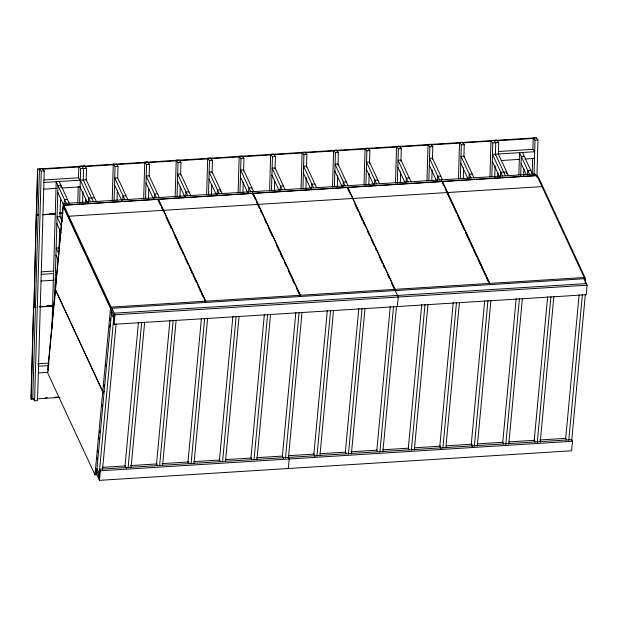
<?xml version="1.0" encoding="UTF-8"?>
<svg xmlns="http://www.w3.org/2000/svg" width="618" height="618" viewBox="0 0 618 618"><rect width="100%" height="100%" fill="white"/><g stroke="black" fill="none" stroke-linecap="round" stroke-linejoin="round"><path stroke-width="0.93" d="M35.504 306.713L33.588 306.837L30.9 398.718L31.271 399.205L34.152 399.027M33.967 307.084L36.277 214.716L33.967 307.084L35.883 306.968M114.407 164.203L37.613 169.008L36.284 214.477L36.655 214.964L38.579 214.84M31.271 399.205L33.588 306.837M36.655 214.964L37.613 169.008M39.482 168.753L32.762 398.463L34.569 400.843L37.52 400.657L44.233 170.947L42.433 168.567L39.482 168.753L41.282 171.132L34.569 400.843M51.912 328.683L56.207 181.684L66.257 203.337M54.554 302.426L54.693 297.637M54.747 295.721L57.968 185.477L60.919 185.292L60.865 187.215M59.073 248.56L59.629 229.394M60 216.926L60.556 197.76M77.768 202.99L78.247 186.582M78.501 177.899L78.841 166.319L84.743 165.948L86.543 168.32L86.203 179.9M79.629 203.438L80.641 168.691L78.841 166.319M82.603 202.287L82.92 191.665M83.252 180.085L83.592 168.505L81.792 166.134M85.554 202.101L85.67 198.239M112.198 200.835L113.264 164.164L116.215 163.979L118.023 166.35L117.683 177.93M114.083 200.317L115.072 166.536L113.264 164.164M117.034 200.132L117.32 190.475M143.67 198.865L144.743 162.194L147.694 162.009L149.502 164.38L149.162 175.96M145.562 198.347L146.551 164.566L144.743 162.194M148.482 199.127L148.791 188.505M175.149 196.895L176.223 160.216L179.174 160.031L180.974 162.41L180.611 174.956M177.034 196.369L178.023 162.596L176.223 160.216M179.962 197.157L180.271 186.536M206.628 194.925L207.694 158.247L210.645 158.061L212.453 160.441L212.082 172.986M208.482 195.365L209.502 160.618L207.694 158.247M211.464 194.214L211.75 184.566M238.1 192.955L239.174 156.277L242.125 156.091L243.932 158.463L243.562 171.016M239.993 192.43L240.981 158.648L239.174 156.277M242.944 192.244L243.222 182.596M269.579 190.985L270.653 154.307L273.604 154.121L275.404 156.493L275.041 169.046M271.464 190.46L272.453 156.678L270.653 154.307M274.415 190.274L274.701 180.626M301.059 189.015L302.125 152.337L305.076 152.152L306.883 154.523L306.513 167.069M302.944 188.49L303.932 154.709L302.125 152.337M305.864 189.27L306.204 177.69M332.53 187.045L333.604 150.367L336.555 150.182L338.363 152.553L337.992 165.099M334.423 186.52L335.412 152.739L333.604 150.367M337.343 187.3L337.683 175.721M364.01 185.076L365.084 148.397L368.034 148.212L369.834 150.583L369.448 163.778M365.871 185.516L366.883 150.769L365.084 148.397M368.846 184.365L369.162 173.751M395.489 183.098L396.555 146.427L399.506 146.242L401.314 148.614L400.951 161.159M397.343 183.546L398.363 148.799L396.555 146.427M400.325 182.395L400.634 171.781M426.961 181.128L428.035 144.457L430.985 144.272L432.793 146.644L432.422 159.189M428.853 180.611L429.842 146.829L428.035 144.457M431.804 180.425L432.113 169.803M458.44 179.158L459.514 142.48L462.465 142.302L464.265 144.674L463.902 157.219M460.333 178.641L461.314 144.859L459.514 142.48M463.284 178.455L463.593 167.833M489.92 177.188L490.986 140.51L496.887 140.147L498.695 142.519L498.355 154.098M491.804 176.663L492.793 142.889L490.986 140.51M494.732 177.443L495.064 165.863M495.381 155.249L495.744 142.704L493.936 140.325M497.706 176.3L497.822 172.437M518.865 174.778L519.506 152.677L529.556 174.33M520.711 175.643L521.268 156.478L524.218 156.292M523.662 175.458L523.855 168.753M532.183 173.558L532.631 158.115M502.511 176.022L492.461 154.369L534.709 151.727L532.901 149.355L533.226 137.845L536.177 137.659L537.977 140.031L536.911 176.709M534.014 174.964L535.026 140.216L533.226 137.845M63.306 203.523L64.048 205.114L536.2 175.551L535.458 173.959L63.306 203.523L47.825 369.093L48.567 370.684M63.793 205.253L63.677 206.497L110.962 308.367L111.078 307.123L63.793 205.253L158.223 199.344L205.508 301.205L205.392 302.449L110.529 308.39L63.245 206.528L55.473 289.633L102.758 391.503L104.172 391.41L111.943 308.305M64.133 203.948L64.535 199.622L67.486 199.436M68.714 218.146L68.892 216.23L542.025 186.613M88.227 202.441L88.637 198.115L94.539 197.745M94.971 474.833L102.742 391.719L55.458 289.85L47.686 372.963L94.971 474.833L96.385 474.74L104.156 391.627L102.742 391.719M102.758 391.503L110.529 308.39M96.099 472.044L96.261 470.313L98.973 476.154M97.312 459.097L97.489 457.181M97.938 452.391L98.115 450.476M99.158 439.328L99.336 437.413M99.784 432.608L99.962 430.692M102.233 406.412L102.418 404.496M103.492 393.002L103.669 391.086M104.094 386.551L104.295 384.381M105.979 366.404L106.157 364.481M109.656 327.061L109.849 324.991M110.282 320.34L110.475 318.285M122.658 200.286L123.059 195.96L126.01 195.775M98.725 478.749L114.206 313.179L586.358 283.616M99.467 480.34L100.355 470.816L99.614 469.224L571.774 439.668L572.507 441.26L571.619 450.777L99.467 480.34L96.014 472.917M583.655 277.783L587.1 285.207L586.212 294.732L114.06 324.288L114.948 314.771L111.889 308.173M102.518 469.541L116.138 323.932M138.463 322.241L125.029 465.933L126.188 468.436M128.096 467.934L141.707 322.333M154.137 198.316L154.539 193.982L157.49 193.805M131.047 467.749L144.658 322.148M158.108 200.587L158.223 199.344M252.785 194.662L252.901 193.419L158.471 199.328L158.355 200.572L160.78 205.794M169.942 320.271L156.508 463.964L157.281 465.632M159.575 465.964L173.187 320.363M185.609 196.346L186.018 192.013L188.969 191.827M162.526 465.779L176.138 320.178M201.422 318.301L187.98 461.994L188.76 463.662M252.167 191.696L300.186 295.28L300.07 296.524L205.639 302.434L205.755 301.19L158.471 199.328M191.047 463.994L204.666 318.394M217.042 194.824L217.49 190.043L220.441 189.857L220.278 191.588M193.998 463.809L207.617 318.208M232.893 316.331L219.46 460.024L220.232 461.685M222.526 462.025L236.138 316.424M248.521 192.855L248.969 188.073L251.92 187.887M225.477 461.839L239.089 316.238M253.148 193.403L300.433 295.265L300.317 296.509L394.748 290.599L394.863 289.355L347.579 187.486L253.148 193.403L253.032 194.647L254.647 198.123M264.373 314.361L250.939 458.046L251.711 459.715M254.006 460.055L267.617 314.446M280.039 190.429L280.448 186.103L283.399 185.918M256.957 459.869L270.568 314.268M283.577 458.579L282.411 456.076L295.852 312.391M285.477 458.085L299.097 312.476M311.518 188.459L311.92 184.133L314.871 183.948M288.428 457.899L302.048 312.291M288.328 468.514L289.216 458.996L288.475 457.405M327.324 310.421L313.89 454.106L315.049 456.609M316.957 456.115L330.576 310.506M342.998 186.489L343.399 182.163L346.35 181.978M319.908 455.93L333.527 310.321M347.826 187.47L395.111 289.34L394.995 290.584L489.425 284.666L489.541 283.423L442.256 181.561L347.826 187.47L347.71 188.714L349.726 193.071M358.803 308.452L345.369 452.137L346.142 453.805M348.436 454.145L362.048 308.536M374.469 184.519L374.879 180.193L377.83 180.008M351.387 453.96L364.999 308.351M377.621 451.835L376.841 450.167L390.282 306.482M379.908 452.175L393.527 306.567M405.902 183.005L406.35 178.223L409.301 178.038M382.859 451.99L396.478 306.381M397.351 306.559L398.239 297.034L395.18 290.437M421.754 304.512L408.32 448.197L409.093 449.865M411.387 450.198L425.006 304.597M437.428 180.58L437.83 176.254L440.781 176.068M414.338 450.02L427.957 304.411M584.095 278.741L584.219 277.497L536.934 175.636L442.503 181.545L442.388 182.789L443.716 185.663M453.233 302.534L439.8 446.227L440.958 448.73M442.867 448.228L456.478 302.627M468.9 178.61L469.309 174.276L472.26 174.098M445.817 448.042L459.429 302.441M484.713 300.564L471.271 444.257L472.438 446.76M474.338 446.258L487.957 300.657M442.503 181.545L489.788 283.407L489.665 284.651L585.516 278.656L585.153 282.472M500.379 176.64L500.781 172.306L506.683 171.943L506.521 173.673M477.289 446.072L490.908 300.472M527.432 174.94L527.834 170.614L530.785 170.429M516.184 298.594L502.751 442.287L503.523 443.956M505.818 444.288L519.437 298.687M508.769 444.103L522.388 298.502M536.934 175.636L536.818 176.879L538.232 176.787L585.516 278.656M547.664 296.625L534.23 440.317L535.003 441.978M537.297 442.318L550.908 296.717M540.248 442.133L553.859 296.532M579.143 294.655L565.702 438.34L566.482 440.008M568.769 440.348L582.388 294.74M571.727 440.163L585.339 294.562M116.331 164.079L176.802 160.294M177.049 160.278L302.31 152.437M304.241 152.322L365.91 148.459M366.157 148.444L460.163 142.557M462.079 142.434L535.945 137.814L536.316 138.301M37.984 169.494L39.907 169.378M42.789 169.201L79.258 166.914M85.021 166.551L113.82 164.751M115.736 164.627L144.535 162.828M147.416 162.65L176.215 160.842M179.344 160.649L208.251 158.841M210.182 158.718L239.089 156.91M241.978 156.725L270.885 154.917M273.774 154.739L302.681 152.924M304.612 152.808L334.485 150.939M336.408 150.815L365.315 149.008M368.444 148.807L397.22 147.007M399.143 146.891L428.877 145.029M430.8 144.906L460.534 143.044M462.449 142.92L491.233 141.12M496.988 140.765L533.442 138.478M41.282 171.132L44.233 170.947M535.026 140.216L537.977 140.031M80.641 168.691L86.543 168.32M115.072 166.536L118.023 166.35M146.551 164.566L149.502 164.38M178.023 162.596L180.974 162.41M209.502 160.618L212.453 160.441M240.981 158.648L243.932 158.463M272.453 156.678L275.404 156.493M303.932 154.709L306.883 154.523M335.412 152.739L338.363 152.553M366.883 150.769L369.834 150.583M398.363 148.799L401.314 148.614M429.842 146.829L432.793 146.644M461.314 144.859L464.265 144.674M492.793 142.889L498.695 142.519M44.025 179.962L78.501 177.799L80.309 180.178L90.359 201.823M498.471 151.51L532.901 149.355M43.909 182.457L86.211 179.807L96.261 201.453M43.716 189.154L56.168 188.374M61.916 188.011L80.108 186.875M501.036 160.525L519.205 159.382M524.945 159.027L534.508 158.424M49.726 213.635L51.642 213.511M59.32 213.032L61.244 212.909M49.71 213.874L54.508 213.573M59.305 213.272L63.136 213.032M43.376 214.539L54.894 213.82M59.691 213.519L62.572 213.341M36.647 215.203L38.571 215.079M42.403 214.84L54.878 214.06M59.676 213.758L62.549 213.581M59.089 247.918L56.138 248.104L58.949 254.16M41.336 271.843L53.789 271.063M41.228 274.338L53.673 273.558M56.702 279.328L55.226 279.413L56.377 281.901M41.027 281.036L53.48 280.255M33.596 306.598L35.512 306.474M47.022 305.755L49.903 305.578M40.309 306.42L42.225 306.296M47.022 305.995L51.827 305.694M39.722 306.721L53.148 305.887M33.959 307.324L35.875 307.2M39.714 306.961L53.156 306.119M111.078 307.123L205.508 301.205M205.755 301.19L300.186 295.28M300.433 295.265L394.863 289.355M395.111 289.34L489.541 283.423M489.788 283.407L584.219 277.497M114.948 314.771L587.1 285.207M37.69 363.786L48.227 363.129M38.54 366.219L48.119 365.624M38.347 372.924L47.918 372.322M45.299 397.822L47.215 397.698M54.902 397.22L57.775 397.042M37.034 398.849L60.07 397.405M102.287 467.355L125.408 465.91M130.228 465.609L157.211 463.917M162.024 463.616L189.008 461.924M193.828 461.623L219.838 460.001M225.624 459.637L251.642 458.008M256.455 457.706L282.472 456.076M288.258 455.713L314.268 454.083M320.054 453.72L346.072 452.098M350.885 451.789L376.903 450.167M382.689 449.804L408.699 448.174M414.485 447.811L440.503 446.181M446.281 445.817L472.299 444.188M477.119 443.886L503.129 442.264M508.915 441.901L534.933 440.271M539.746 439.97L565.764 438.34M100.355 470.816L572.507 441.26M522.457 152.492L532.507 174.145M521.067 163.322L526.103 174.176M498.363 153.998L508.413 175.651M495.412 154.183L505.462 175.836M492.26 161.221L499.421 176.655M473.983 177.806L463.933 156.161L460.982 156.339L471.032 177.992M460.781 163.191L467.942 178.625M442.503 179.776L432.453 158.131L429.502 158.316L439.552 179.962M441.028 179.869L441.77 181.46M445.74 190.012L452.894 205.423M453.813 207.409L456.64 213.496M457.444 215.234L460.974 222.835M461.785 224.581L464.211 229.803M465.516 232.631L469.155 240.456M469.865 241.993L472.693 248.088M473.504 249.826L476.424 256.115M477.946 259.406L480.773 265.501M481.584 267.239L485.223 275.08M486.034 276.818L488.127 281.337M429.301 165.161L436.47 180.595M411.032 181.746L400.982 160.101L398.031 160.286L408.081 181.931M397.83 167.13L404.991 182.565M379.552 183.724L369.502 162.071L366.551 162.256L376.601 183.901M366.35 169.1L373.511 184.535M348.073 185.694L338.023 164.04L335.072 164.226L345.122 185.879M354.979 204.388L357.814 210.483M359.429 213.967L362.256 220.062M363.067 221.8L364.682 225.284M367.509 231.379L369.533 235.728M371.148 239.212L373.975 245.307M375.589 248.791L376.401 250.529M379.228 256.624L382.465 263.592M383.268 265.331L384.481 267.942M387.316 274.037L389.332 278.394M391.356 282.743L394.184 288.838M334.871 171.07L342.04 186.505M316.594 187.663L306.543 166.01L303.592 166.196L313.643 187.849M303.399 173.048L310.56 188.475M285.122 189.633L275.072 167.98L272.121 168.166L282.171 189.819M271.92 175.018L279.081 190.452M253.643 191.603L243.592 169.95L240.641 170.135L250.692 191.789M256.671 202.48L259.498 208.575M260.302 210.313L261.514 212.924M264.751 219.892L266.366 223.376M268.39 227.725L272.028 235.566M276.47 245.137L279.297 251.232M280.108 252.978L282.534 258.2M284.55 262.557L286.173 266.034M288.189 270.39L291.827 278.224M292.638 279.969L294.253 283.446M296.277 287.803L299.104 293.898M240.441 176.987L247.609 192.422M222.163 193.573L212.113 171.92L209.162 172.105L219.212 193.758M208.969 178.957L216.13 194.392M190.692 195.543L180.641 173.89L177.69 174.075L187.741 195.728M177.49 180.927L184.651 196.362M159.212 197.513L149.162 175.867L146.211 176.045L156.261 197.698M161.584 207.54L162.797 210.151M166.033 217.111L171.286 228.428M174.114 234.523L176.138 238.88M176.941 240.618L180.989 249.324M182.202 251.935L183.005 253.681M185.029 258.03L187.857 264.125M189.881 268.482L192.298 273.704M193.11 275.45L195.937 281.538M197.961 285.895L200.788 291.99M201.599 293.728L202.812 296.339M204.828 300.696L205.639 302.434M146.01 182.897L153.179 198.332M127.733 199.483L117.683 177.837L114.732 178.023L124.782 199.668M114.539 184.867L121.7 200.302M83.26 179.992L93.31 201.638M80.108 187.022L87.269 202.457M59.158 181.499L69.208 203.152M57.768 192.329L63.19 204.01M111.642 310.769L113.967 315.775M111.016 312.538L113.72 318.37M113.318 322.696L114.06 324.288M62.263 221.468L60.008 216.609L57.057 216.794L61.568 226.512M56.856 223.639L60.997 232.569M55.937 254.956L58.432 260.325M55.025 286.265L55.805 287.949M48.389 363.029L49.131 364.62M96.887 468.552L99.212 473.558"/></g></svg>
